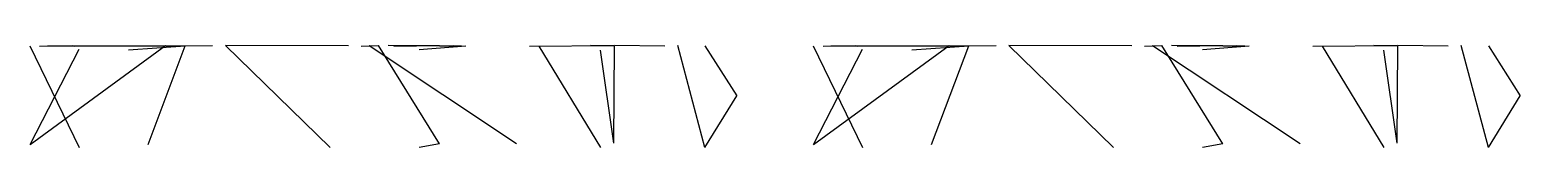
# Model space of a CAD drawing. Header units: metres. Extents: x 5 to 63, y 0.5 to 4.5.
import ezdxf

# ---------------------------------------------------------------- set-up
doc = ezdxf.new("R2010")
doc.units = ezdxf.units.M

msp = doc.modelspace()

# ---------------------------------------------------------------- linework, layer by layer
at = {"layer": 'MCD_Layer_0'}
for p, q in [((5, 4.477438), (6.917744, 0.5)), ((5.007521, 0.62691), (10.288837, 4.5)), ((5.007521, 0.62691), (6.917744, 4.350529)), ((5.383549, 4.463807), (10.288837, 4.5)), ((5.684371, 4.477321), (6.654524, 4.495417)), ((5.684371, 4.477321), (12.118214, 4.488719)), ((6.73725, 4.463572), (11.054054, 4.484959)), ((8.843008, 4.328672), (11.054054, 4.484959)), ((9.602585, 0.62691), (11.054054, 4.484959)), ((16.695884, 0.5), (12.618214, 4.5)), ((17.40268, 4.476578), (12.618214, 4.5)), ((17.90268, 4.461707), (18.575145, 4.5)), ((18.287479, 4.464042), (18.216497, 4.486574)), ((23.954866, 0.652122), (18.216497, 4.486574)), ((20.951188, 0.652122), (18.575145, 4.5)), ((20.951188, 4.477701), (18.956209, 4.488792)), ((20.951188, 4.477701), (19.172892, 4.448865)), ((21.971094, 4.461123), (20.159174, 4.325463)), ((20.951188, 4.477701), (21.500368, 4.497081)), ((20.951188, 4.477701), (21.802978, 4.48062)), ((27.738538, 4.477687), (24.454866, 4.458164)), ((24.815586, 4.464091), (27.221629, 0.5)), ((27.738538, 4.477687), (26.831159, 4.495468)), ((27.738538, 0.669669), (27.221629, 4.308019)), ((27.738538, 0.669669), (27.76457, 4.5)), ((29.728079, 4.464555), (27.76457, 4.5)), ((31.288273, 0.5), (30.228079, 4.5)), ((31.288273, 4.476699), (32.527108, 2.527306)), ((35.503671, 4.477438), (37.421415, 0.5)), ((35.511191, 0.62691), (40.792508, 4.5)), ((35.511191, 0.62691), (37.421415, 4.350529)), ((35.88722, 4.463807), (40.792508, 4.5)), ((36.188042, 4.477321), (37.158195, 4.495417)), ((36.188042, 4.477321), (42.621885, 4.488719)), ((37.240921, 4.463572), (41.557725, 4.484959)), ((39.346679, 4.328672), (41.557725, 4.484959)), ((40.106256, 0.62691), (41.557725, 4.484959)), ((47.199555, 0.5), (43.121885, 4.5)), ((47.906351, 4.476578), (43.121885, 4.5)), ((48.406351, 4.461707), (49.078816, 4.5)), ((48.79115, 4.464042), (48.720168, 4.486574)), ((54.458537, 0.652122), (48.720168, 4.486574)), ((51.454859, 0.652122), (49.078816, 4.5)), ((51.454859, 4.477701), (49.459879, 4.488792)), ((51.454859, 4.477701), (49.676563, 4.448865)), ((52.474765, 4.461123), (50.662845, 4.325463)), ((51.454859, 4.477701), (52.004039, 4.497081)), ((51.454859, 4.477701), (52.306648, 4.48062)), ((58.242209, 4.477687), (54.958537, 4.458164)), ((55.319257, 4.464091), (57.7253, 0.5)), ((58.242209, 4.477687), (57.33483, 4.495468)), ((58.242209, 0.669669), (57.7253, 4.308019)), ((58.242209, 0.669669), (58.26824, 4.5)), ((60.23175, 4.464555), (58.26824, 4.5)), ((61.791944, 0.5), (60.73175, 4.5)), ((61.791944, 4.476699), (63.030779, 2.527306)), ((31.288273, 0.5), (32.527108, 2.527306)), ((61.791944, 0.5), (63.030779, 2.527306)), ((20.951188, 0.652122), (20.159174, 0.5)), ((51.454859, 0.652122), (50.662845, 0.5))]:
    msp.add_line(p, q, dxfattribs=at)

doc.saveas('drawing.dxf')
